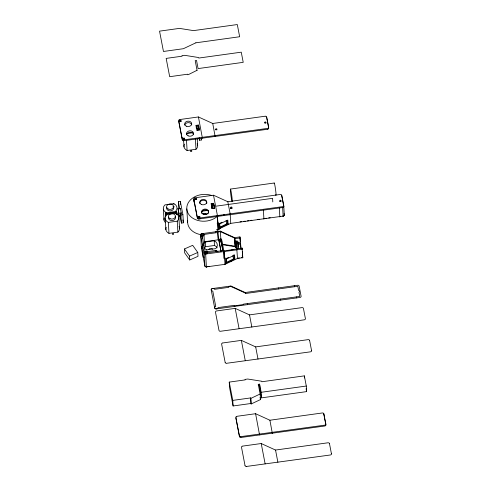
<?xml version="1.0" encoding="UTF-8"?>
<svg xmlns="http://www.w3.org/2000/svg" width="491" height="491" viewBox="0 0 491 491"><rect width="100%" height="100%" fill="white"/><g stroke="black" fill="none" stroke-linecap="round" stroke-linejoin="round"><path stroke-width="0.74" d="M263.814 218.777L263.919 219.066L263.397 210.185M206.429 267.19L205.643 254.031A1.344 1.031 -3.5 0 1 204.121 253.196L200.598 234.907A1.344 1.031 -3.5 0 1 201.727 233.704L220.312 231.132L234.624 237.65L239.933 236.914L241.075 248.685M279.845 216.862L279.324 207.981M219.44 228.732L219.072 229.058M217.157 223.27L218.44 222.871L218.783 228.444L222.147 226.768M219.95 227.799L219.71 223.939L227.83 220.103L228.063 223.964L219.95 227.799L219.373 223.509L222 222.202M219.612 227.37L226.824 223.773L227.388 223.092L227.229 220.52M207.497 253.19L207.472 252.736L223.362 250.533L223.908 258.334L225.191 257.928L225.535 263.507L228.904 261.826M226.701 262.863L226.468 259.002L234.581 255.167L234.821 259.027L226.701 262.863L226.13 258.573L228.751 257.266M226.363 262.427L233.575 258.837L234.139 258.156L233.943 254.939M260.144 393.991L250.778 398.422L251.116 403.995L260.488 399.57L260.144 393.991L258.284 384.336L259.61 384.152L261.175 392.284L261.519 397.857L306.642 391.609L306.298 386.036L304.34 375.873L261.875 381.752L261.777 381.249L247.722 379.021L245.07 379.39L245.169 379.893L229.242 382.102L229.579 387.675L233.102 405.971L251.024 403.485L250.68 397.913L232.765 400.392L233.102 405.971M226.099 220.471L226.787 224.037L227.959 223.485M219.704 228.266L219.968 228.143A17.467 13.417 -3.5 0 1 215.5 232.028M216.556 229.5L218.256 229.26L230.745 223.362L283.166 216.101A1.344 1.031 -3.5 0 0 284.301 214.898L283.773 206.318L281.816 196.161A1.344 1.031 -3.5 0 0 281.576 195.713M232.857 255.529L233.544 259.095L234.71 258.542M224.614 264.201L225.394 263.833M230.856 261.249L231.635 260.881M200.598 234.907L201.384 247.771L204.907 266.067A1.344 1.031 -3.5 0 0 206.429 266.895L225.013 264.324L237.497 258.419L242.806 257.683L242.088 248.09L223.46 251.042M184.413 248.974L192.675 245.328L197.775 252.466L198.008 256.327L189.747 259.972L184.647 252.834L184.413 248.974L189.514 256.112L189.747 259.972M189.514 256.112L197.775 252.466M221.263 215.304L216.709 215.979M223.485 214.972L224.596 214.806M245.291 293.035L230.979 286.517L228.321 286.885L228.419 287.395L214.518 289.322A1.676 1.289 -3.5 0 0 212.609 288.555A1.676 1.289 -3.5 0 0 211.271 289.917A1.676 1.289 -3.5 0 0 212.781 291.095L215.733 306.402A1.676 1.289 -3.5 0 0 214.739 307.925A1.676 1.289 -3.5 0 0 216.519 308.857A1.676 1.289 -3.5 0 0 218.041 307.611L233.937 305.414L234.035 305.918L243.585 304.494L243.511 304.113L299.768 296.447L298.988 292.378A1.676 1.289 -3.5 0 0 298.596 290.347L297.816 286.284L245.39 293.544L245.193 292.526L230.88 286.014L212.296 288.585A1.344 1.031 -3.5 0 0 211.167 289.782L214.69 308.078A1.344 1.031 -3.5 0 0 216.212 308.913L299.964 297.46A1.344 1.031 -3.5 0 0 301.1 296.263L299.142 286.1A1.344 1.031 -3.5 0 0 297.62 285.265L245.193 292.526M267.503 129.28L267.595 129.262A1.375 1.056 -3.5 0 0 268.7 128.059L267.307 120.835M198.99 218.09L282.564 206.668A1.375 1.056 -3.5 0 0 283.761 205.52M226.952 363.242L310.416 351.838A1.375 1.056 -3.5 0 0 311.613 350.691M179.859 119.534L198.432 116.956L212.744 123.474L264.993 116.238M179.909 120.387L180.725 120.277M196.13 125.365L198.456 125.039L199.364 130.041L197.038 130.367L196.13 125.365L196.296 128.047M196.161 125.794L198.481 125.469L199.364 130.041M197.634 126.936L198.959 126.752M196.897 128.716L198.002 128.562L197.842 125.991L198.505 125.899L198.456 125.039M199.334 129.618L197.014 129.937L197.038 130.367M186.537 133.632L192.472 132.809M183.849 140.708L267.448 129.286M199.094 138.039L199.518 140.236L201.506 139.96L201.414 138.48M184.401 144.17A6.88 5.284 -3.5 0 0 187.108 150.504L196.007 149.27A6.88 5.284 -3.5 0 0 197.137 143.74M230.451 189.072L274.248 183.008M194.927 197.787L213.505 195.215L227.818 201.727L280.244 194.467A1.344 1.031 -3.5 0 1 281.754 195.258M178.822 209.135L178.368 201.727L180.357 201.451L182.904 214.665L183.401 222.81L181.412 223.086L179.994 215.745M175.373 211.529A6.88 5.284 -3.5 0 0 173.857 203.655L164.951 204.882A6.88 5.284 -3.5 0 0 166.474 212.763L166.504 213.297M211.204 203.618L213.53 203.299L214.432 208.301L212.112 208.62L211.204 203.618L211.805 207.331M178.055 208.638L180.375 208.319L181.283 213.321L180.62 213.413L180.774 215.985L179.117 216.218L178.055 208.638L179.117 216.218M211.228 204.047L213.554 203.722L214.432 208.301M212.775 204.053L211.443 204.238L211.541 204.747M211.259 204.477L213.984 204.146M212.609 208.215L212.044 205.281L214.033 205.005L214.315 206.472M165.755 216.85L165.283 212.928L176.564 211.363L176.993 214.573M216.261 206.128L272.579 198.327L272.8 201.905M165.479 213.941L176.76 212.382M214.407 207.871L212.087 208.19L212.112 208.62M165.713 216.132L165.627 214.702L176.907 213.143M178.933 213.217L181.259 212.891L181.283 213.321M201.795 211.247L207.73 210.424A6.88 5.284 -3.5 0 1 208.049 210.584M181.412 223.086L180.909 214.935L182.904 214.665M230.555 208.472L232.065 208.264M203.765 214.297L208.215 213.683M179.031 226.59A6.88 5.284 -3.5 0 1 177.902 232.12L168.996 233.354L168.333 222.417L177.233 221.183A6.88 5.284 -3.5 0 0 175.717 213.309M193.982 202.114L193.847 199.843A1.344 1.031 -3.5 0 1 194.184 198.984A1.344 1.031 -3 0 0 193.847 199.843L197.357 218.096A1.344 1.031 -3.5 0 0 198.892 218.968L282.644 207.521A1.375 1.056 -3.5 0 0 283.816 206.38M240.019 221.895L241.504 221.693M243.732 221.38L245.218 221.177M247.446 220.87L248.931 220.662M250.416 220.459L251.901 220.25M257.843 219.428L259.328 219.225M265.109 218.421L266.435 218.237M268.712 217.924L270.228 217.716M203.489 243.389A1.676 1.289 -3.5 0 0 204.391 241.732L218.299 239.804L217.752 232.01L220.404 231.642L234.723 238.153L235.349 247.243L236.865 247.034M217.752 232.01L217.851 232.513L203.949 234.44L204.391 241.732M218.2 239.301L221.558 239.043L223.933 251.392M220.919 251.349L218.747 239.485L220.735 239.209L223 250.95M203.63 245.709A6.88 5.284 -3.5 0 1 205.293 242.002L214.193 240.768A6.88 5.284 -3.5 0 1 215.709 248.642L206.809 249.876A6.88 5.284 -3.5 0 1 204.066 247.335M218.796 240.345L220.79 240.068L220.735 239.209M235.349 247.243L234.821 238.663L240.13 237.926M236.453 248.974L235.975 241.112L237.3 240.928L237.705 243.033M204.391 248.262A6.88 5.284 -3.5 0 1 205.582 246.715L214.481 245.482A6.88 5.284 -3.5 0 1 217.126 247.832M206.711 252.104A6.88 5.284 -3.5 0 1 207.153 251.656L216.052 250.422A6.88 5.284 -3.5 0 1 217.918 251.723M231.758 249.827L233.084 249.643M205.643 254.031L242.284 249.109M238.018 258.168L239.344 257.984M241.339 257.714C242.149 256.468 242.904 258.462 242.806 257.683M207.754 266.533L209.221 266.331M235.183 308.366L216.605 310.944A1.344 1.031 -3.5 0 0 215.475 312.141L218.998 330.437A1.344 1.031 -3.5 0 0 220.52 331.265L304.273 319.819A1.344 1.031 -3.5 0 0 305.402 318.622L303.444 308.458A1.344 1.031 -3.5 0 0 301.922 307.624L249.502 314.884L235.183 308.366L239.099 328.694M222.779 342.957L241.351 340.38L255.67 346.898L308.09 339.637A1.344 1.031 -3.5 0 1 309.606 340.429M259.291 389.823L259.954 389.731L259.61 384.152M261.175 392.284L306.298 386.036M237.012 416.288L255.59 413.71L269.903 420.228L322.329 412.968A1.344 1.031 -3.5 0 1 323.839 413.76M241.044 437.463L324.704 426.022A1.375 1.056 -3.5 0 0 325.901 424.881M242.646 446.104L261.218 443.533L275.537 450.051L327.957 442.79A1.344 1.031 -3.5 0 1 329.473 443.582M246.623 466.425L330.283 454.991A1.375 1.056 -3.5 0 0 331.48 453.844M183.757 139.861L267.54 128.409A1.375 1.056 -3.5 0 0 268.645 127.2L266.699 117.067M240.915 436.616L324.649 425.169A1.375 1.056 -3.5 0 0 325.846 424.021M221.097 243.996L235.152 246.224L234.624 237.65L234.821 238.663M221.895 244.616L235.25 246.734M227.388 223.092L228.063 223.964M219.373 223.509L219.71 223.939M234.139 258.156L234.821 259.027M226.13 258.573L226.468 259.002M279.821 216.85L279.704 216.402M206.398 267.184L206.318 266.883M283.055 216.083L283.141 216.402L282.644 207.521A1.344 1.031 -3.5 0 0 283.773 206.318L283.773 206.318M182.241 139.008L178.718 120.731A1.344 1.031 -3.5 0 1 179.608 119.583M182.29 139.867L178.773 121.59A1.344 1.031 -3.5 0 1 178.951 120.903M197.314 217.261L193.792 198.984A1.344 1.031 -3.5 0 1 194.681 197.836M225.16 362.432L221.637 344.154A1.344 1.031 -3.5 0 1 222.527 343.006M239.399 435.787L235.876 417.485A1.344 1.031 -3.5 0 1 236.766 416.337M239.448 436.622L235.932 418.344A1.344 1.031 -3.5 0 1 236.146 417.608M245.027 465.585L241.511 447.307A1.344 1.031 -3.5 0 1 242.394 446.159M281.773 195.332L283.718 205.434M325.803 423.936L323.857 413.845M266.865 118.515L267.227 120.399M311.564 350.605L309.618 340.502M324.717 418.891L323.907 414.692M324.803 419.32L325.214 421.462M325.294 421.892L325.858 424.801M329.486 443.655L331.437 453.782M284.056 213.628L284.301 214.898A1.344 0.853 -10.9 0 1 283.025 215.942M294.299 285.725L294.496 286.744M296.454 296.908L296.65 297.92M306.083 388.706L306.642 391.609M278.372 287.935L278.569 288.947M280.527 299.111L280.723 300.13M242.333 255.216L242.609 256.67L242.309 251.668M242.247 255.351L242.664 257.53M237.877 243.91L238.767 248.55M235.975 241.112L237.441 248.734M212.744 123.474L215.15 136.529M227.818 201.727L230.169 213.923L230.745 223.362M269.903 420.228L272.309 433.283L272.161 432.522M230.076 214.021L230.224 214.782M236.779 248.827L237.497 258.419M247.347 303.708L247.544 304.721M249.502 314.884L251.852 327.08M255.67 346.898L258.014 359.093M275.537 450.051L277.888 462.246M234.078 254.817L234.508 257.032M259.954 389.731L261.519 397.857M260.058 397.342L260.488 399.57M198.432 116.956L202.396 138.143M213.505 195.215L217.421 215.537L218.256 229.26M255.59 413.71L259.555 434.897M217.47 216.396L217.372 215.887L217.82 223.178M220.404 231.642L220.312 231.132L220.852 238.933M230.88 286.014L230.979 286.517M234.698 305.832L234.796 306.335M241.351 340.38L245.267 360.707M261.218 443.533L265.134 463.86M201.224 138.493L201.506 139.96M220.79 240.068L222.767 250.342M250.68 397.913L250.778 398.422M251.024 403.485L251.116 403.995M198.002 128.562L198.254 129.869M212.701 208.092L211.989 204.422L212.044 205.281M218.747 239.485L221.005 251.226M211.86 207.619L212.026 208.479M229.242 382.102L232.765 400.392M182.836 219.876L183.401 222.81M178.368 201.727L179.737 208.841L180.4 208.749L180.375 208.319M180.62 213.413L180.909 214.935M180.522 214.677L180.774 215.985M165.283 212.928L165.627 214.702M240.707 247.366L240.326 243.346M304.34 375.873L304.469 377.966M258.284 384.336L258.37 385.73M242.088 248.09L242.173 249.52M239.933 236.914L240.24 241.916M237.877 242.155L237.908 242.689M238.16 246.856L238.031 244.714A1.676 1.289 -3.5 0 0 239.78 243.192A1.676 1.289 -3.5 0 0 237.552 242.223M233.575 258.837L233.618 259.481M233.501 258.456L233.544 259.095M226.824 223.773L226.86 224.418M226.75 223.393L226.787 224.037M225.013 264.324L224.123 250.95L224.571 258.241M221.68 241.136L221.766 242.529M220.913 240.971L221.005 242.486M217.851 232.513L218.299 239.804M213.53 203.299L213.579 204.152M216.052 250.422L216.138 251.766M214.193 240.768L214.481 245.482M207.153 251.656L207.208 252.54M206.809 249.876L206.846 250.465M199.383 138.014L199.518 140.236M205.293 242.002L205.582 246.715M205.189 251.975L202.212 236.214L202.353 238.497M197.265 138.959L197.664 145.52M203.685 243.867L203.82 246.052M204.121 253.196L204.907 266.067A1.344 0.853 -10.9 0 0 205.919 266.754M202.36 244.052L203.145 256.916A1.344 0.853 -10.9 0 0 203.912 257.579M195.381 139.021L196.007 149.27M186.482 140.297L187.108 150.504M183.622 140.739L183.996 146.889M186.801 208.884L187.642 222.607M180.357 201.451L180.541 204.416M178.89 217.433L179.559 228.37M176.564 211.363L176.889 214.524L176.711 212.124L165.43 213.689L165.608 216.089M177.233 221.183L177.902 232.12M173.857 203.655L173.9 204.336M174.023 206.386L174.066 207.067M166.848 215.076L166.811 214.542A6.88 5.284 -3.5 0 0 168.333 222.417M165.221 218.802L165.89 229.739M163.362 209.148L164.031 220.085M235.164 246.562L235.171 246.869M208.7 249.612A2.179 1.676 -3.5 0 1 210.535 248.378A2.179 1.676 -3.5 0 1 212.677 249.152M202.04 246.709A1.344 1.031 -3.5 0 0 201.384 247.771A1.344 0.853 -10.9 0 0 202.151 248.434M194.669 200.954A1.676 1.289 -3.5 0 1 194.178 199.242M196.05 198.61A1.676 1.289 -3.5 0 1 196.701 198.855M200.641 217.992A1.676 1.289 -3.5 0 1 198.315 218.814A1.676 1.289 -3.5 0 1 197.652 216.954M198.947 216.353A1.676 1.289 -3.5 0 1 200.046 216.574M202.452 213.861A2.179 1.676 -3.5 0 1 206.097 214.383M195.08 199.573A0.669 0.522 -3.4 0 1 196.204 199.591A0.669 0.516 -3.9 0 0 195.522 199.358M198.659 217.249A0.669 0.516 -3.5 0 0 199.665 216.776A0.669 0.516 -3.5 0 0 198.659 216.353A0.669 0.516 -3.5 0 0 198.659 217.249A0.669 0.516 -3.4 0 1 199.591 217.335A0.669 0.516 -3.7 0 0 198.947 217.145M230.702 208.43A0.669 0.516 -3.3 0 1 232.004 208.184M279.802 201.562A0.669 0.516 -3.5 0 1 281.11 201.378M232.071 201.543A6.377 0.405 82.1 0 1 230.482 191.778A6.377 0.405 82.1 0 1 231.181 191.92A6.377 0.405 82.1 0 1 232.249 201.58M275.776 195.215A6.377 0.405 82.1 0 1 275.672 194.829M274.156 183.376A6.377 0.405 82.1 0 1 275.169 186.985A6.377 0.405 82.1 0 1 276.071 195.105M211.836 195.516A17.467 13.417 -3.5 0 0 189.299 201.218A17.467 13.417 -3.5 0 0 193.847 218.851A17.467 13.417 -3.5 0 0 217.231 216.427L218.022 229.297A1.013 0.454 -56.3 0 0 218.2 229.543M220.023 228.247A6.26 3.885 -82.2 0 1 219.471 228.831M201.169 234.704A17.467 13.417 -3.5 0 1 187.697 220.698M218.925 228.438A4.941 2.43 -64.5 0 1 218.25 228.996M173.022 206.551A3.523 2.707 -3.5 0 1 170.678 210.872A3.523 2.707 -3.5 0 1 166.836 207.411M165.676 222.773A6.88 5.284 -3.5 0 1 164.197 217.924M173.157 233.44A0.669 0.516 -3.5 0 1 173.618 234.146A0.669 0.516 -3.5 0 1 172.605 234.367A0.669 0.516 -3.5 0 1 172.562 233.569M175.072 216.433A3.523 2.707 -3.5 0 1 172.359 220.551A3.523 2.707 -3.5 0 1 168.695 217.065M168.996 233.354A6.88 5.284 -3.5 0 1 166.167 227.296M226.609 363.291A1.344 1.031 -3.5 0 1 225.173 362.493M246.476 466.444A1.344 1.031 -3.5 0 1 245.04 465.646M323.354 413.981A1.344 1.031 -3.5 0 1 323.894 414.613M240.897 437.481A1.344 1.031 -3.5 0 1 239.461 436.683M240.848 436.622A1.344 1.031 -3.5 0 1 239.412 435.824M266.349 117.324A1.344 1.031 -3.5 0 1 266.723 117.828M265.238 116.207A1.344 1.031 -3.5 0 1 266.674 116.968M179.467 120.51A1.344 1.031 -3.5 0 1 179.663 120.442M183.738 140.727A1.344 1.031 -3.5 0 1 182.302 139.929M183.689 139.867A1.344 1.031 -3.5 0 1 182.253 139.07M179.896 121.51A0.669 0.516 -3.5 0 1 181.216 121.523M183.364 139.199A0.669 0.516 -3.5 0 1 184.61 139.217M215.721 129.857A0.669 0.516 -3.5 0 1 216.905 129.882M264.864 123.014A0.669 0.516 -3.5 0 1 265.944 122.996M191.263 150.59A0.669 0.516 -3.5 0 1 191.699 151.332A0.669 0.516 -3.5 0 1 190.643 151.474A0.669 0.516 -3.5 0 1 190.778 150.657M186.641 134.743A3.523 2.707 -3.5 0 1 190.263 132.3A3.523 2.707 -3.5 0 1 193.644 134.773M184.782 125.088A3.523 2.707 -3.5 0 1 188.243 122.652A3.523 2.707 -3.5 0 1 191.754 124.874M182.357 137.996A6.88 5.284 -3.5 0 1 182.265 137.744M198.763 218.121A1.344 1.031 -3.5 0 1 197.327 217.323M201.746 213.364A3.523 2.707 -3.5 0 1 204.95 209.921A3.523 2.707 -3.5 0 1 208.657 212.867M199.831 203.513A3.523 2.707 -3.5 0 1 203.434 200.254A3.523 2.707 -3.5 0 1 206.717 203.544M197.063 70.293L188.36 74.632L187.697 74.724L187.599 74.215L169.683 76.694L166.161 58.398L182.087 56.195L181.989 55.686L184.641 55.317L198.695 57.545L198.794 58.055L241.259 52.175L243.217 62.339L198.094 68.587L196.529 60.454L195.203 60.639L197.063 70.293M195.86 42.809L183.37 48.713L163.46 51.469L159.544 31.148L179.454 28.386L193.509 30.614L237.306 24.55L239.651 36.745L195.86 42.809M205.023 253.859A1.676 1.289 -3.5 0 0 207.472 252.601A1.676 1.289 -3.5 0 0 204.894 251.631A1.676 1.289 -3.5 0 0 205.023 253.859M201.482 236.042A1.676 1.289 -3.5 0 0 204.053 234.931A1.676 1.289 -3.5 0 0 201.592 233.808A1.676 1.289 -3.5 0 0 201.482 236.042M237.767 243.867A0.669 0.516 -3.5 0 0 238.792 243.426A0.669 0.516 -3.5 0 0 237.81 242.977A0.669 0.516 -3.5 0 0 237.767 243.867M202.016 235.373A0.669 0.516 -3.5 0 0 203.047 234.931A0.669 0.516 -3.5 0 0 202.059 234.477A0.669 0.516 -3.5 0 0 202.016 235.373M205.447 253.16A0.669 0.516 -3.5 0 0 206.472 252.718A0.669 0.516 -3.5 0 0 205.49 252.264A0.669 0.516 -3.5 0 0 205.447 253.16M168.198 209.049A3.523 2.707 -3.5 0 0 173.593 206.717A3.523 2.707 -3.5 0 0 168.425 204.354A3.523 2.707 -3.5 0 0 168.198 209.049M170.058 218.704A3.523 2.707 -3.5 0 0 175.453 216.371A3.523 2.707 -3.5 0 0 170.285 214.008A3.523 2.707 -3.5 0 0 170.058 218.704M180.16 121.209A0.669 0.516 -3.5 0 0 181.167 120.737A0.669 0.516 -3.5 0 0 180.16 120.313A0.669 0.516 -3.5 0 0 180.16 121.209M183.585 138.996A0.669 0.516 -3.5 0 0 184.591 138.523A0.669 0.516 -3.5 0 0 183.591 138.1A0.669 0.516 -3.5 0 0 183.585 138.996M215.905 129.704A0.669 0.516 -3.5 0 0 216.918 129.237A0.669 0.516 -3.5 0 0 215.911 128.814A0.669 0.516 -3.5 0 0 215.905 129.704M265.011 122.903A0.669 0.516 -3.5 0 0 266.018 122.437A0.669 0.516 -3.5 0 0 265.011 122.014A0.669 0.516 -3.5 0 0 265.011 122.903M188.163 135.854A3.523 2.707 -3.5 0 0 193.558 133.521A3.523 2.707 -3.5 0 0 188.391 131.158A3.523 2.707 -3.5 0 0 188.163 135.854M186.304 126.199A3.523 2.707 -3.5 0 0 191.699 123.867A3.523 2.707 -3.5 0 0 186.531 121.504A3.523 2.707 -3.5 0 0 186.304 126.199M203.237 214.107A3.523 2.707 -3.5 0 0 208.626 211.774A3.523 2.707 -3.5 0 0 203.464 209.411A3.523 2.707 -3.5 0 0 203.237 214.107M201.378 204.452A3.523 2.707 -3.5 0 0 206.766 202.12A3.523 2.707 -3.5 0 0 201.605 199.757A3.523 2.707 -3.5 0 0 201.378 204.452M195.234 199.463A0.669 0.516 -3.5 0 0 196.24 198.99A0.669 0.516 -3.5 0 0 195.234 198.567A0.669 0.516 -3.5 0 0 195.234 199.463M230.979 207.957A0.669 0.516 -3.5 0 0 231.985 207.49A0.669 0.516 -3.5 0 0 230.985 207.067A0.669 0.516 -3.5 0 0 230.979 207.957M280.085 201.157A0.669 0.516 -3.5 0 0 281.091 200.69A0.669 0.516 -3.5 0 0 280.085 200.267A0.669 0.516 -3.5 0 0 280.085 201.157"/></g></svg>
